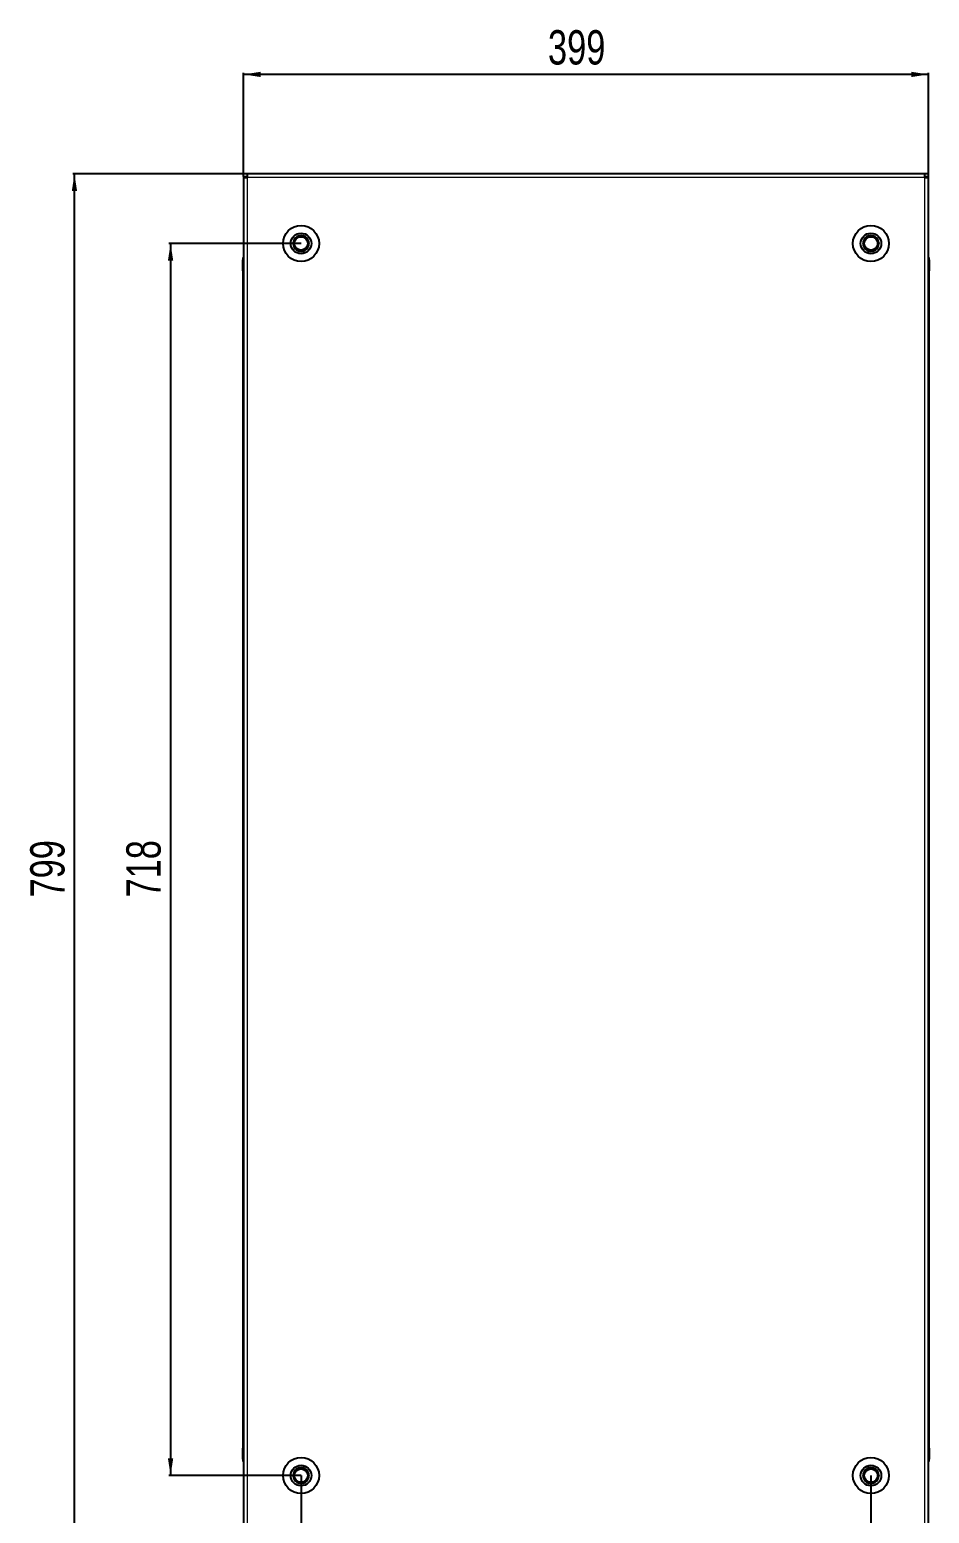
# Model space of a CAD drawing. Header units: millimetres. Extents: x 1021 to 2515, y 312 to 1714.
# Drawn here: x 1021 to 1545, y 762 to 1626 of the extents above; entities that cross this region are included whole.
import ezdxf

# ---------------------------------------------------------------- set-up
doc = ezdxf.new("R2010")
doc.units = ezdxf.units.MM
doc.layers.add('FORMAT', color=7, linetype='Continuous')
doc.styles.add('SLDTEXTSTYLE0', font='TXT', dxfattribs={"width": 0.75})
doc.dimstyles.new('SLDDIMSTYLE0', dxfattribs={"dimtxt": 20, "dimasz": 10, "dimexe": 0, "dimexo": 0.0625, "dimgap": 5, "dimtad": 2, "dimdec": 1, "dimrnd": 1e-09, "dimzin": 12, "dimdsep": 46, "dimtxsty": 'SLDTEXTSTYLE0', "dimsah": 1, "dimcen": 0.09, "dimadec": 0, "dimazin": 3, "dimtfac": 1, "dimtofl": 0, "dimtmove": 0, "dimatfit": 3, "dimfxl": 0, "dimfrac": 2, "dimtolj": 1, "dimtzin": 12, "dimarcsym": 0})

# ---------------------------------------------------------------- blocks, each defined once
blk = doc.blocks.new('_D')
at = {"layer": 'FORMAT'}
for p, q in [((1145.12, 1542.16), (1045.63, 1542.16)), ((1046.63, 743.16), (1046.63, 1542.16)), ((1145.12, 743.16), (1045.63, 743.16))]:
    blk.add_line(p, q, dxfattribs=at)
for points in [[(1046.63, 1542.16), (1045.09, 1532.16), (1048.17, 1532.16)], [(1046.63, 743.16), (1048.17, 753.16), (1045.09, 753.16)]]:
    blk.add_solid(points, dxfattribs=at)
at = {"layer": 'FORMAT', "insert": (1020.85, 1120.5), "char_height": 20, "attachment_point": 1, "rotation": 90, "style": 'SLDTEXTSTYLE0'}
blk.add_mtext('799', dxfattribs=at)
blk = doc.blocks.new('_D_1')
at = {"layer": 'FORMAT'}
for p, q in [((1145.13, 1542.17), (1145.13, 1601.16)), ((1544.13, 1600.16), (1145.13, 1600.16)), ((1544.13, 1542.17), (1544.13, 1601.16))]:
    blk.add_line(p, q, dxfattribs=at)
for points in [[(1145.13, 1600.16), (1155.13, 1598.63), (1155.13, 1601.7)], [(1544.13, 1600.16), (1534.13, 1601.7), (1534.13, 1598.63)]]:
    blk.add_solid(points, dxfattribs=at)
at = {"layer": 'FORMAT', "insert": (1322.46, 1625.95), "char_height": 20, "attachment_point": 1, "style": 'SLDTEXTSTYLE0'}
blk.add_mtext('399', dxfattribs=at)
blk = doc.blocks.new('_D_2')
at = {"layer": 'FORMAT'}
for p, q in [((1178.63, 783.65), (1178.63, 692.16)), ((1510.63, 783.65), (1510.63, 692.16)), ((1178.63, 693.16), (1510.63, 693.16))]:
    blk.add_line(p, q, dxfattribs=at)
for points in [[(1178.63, 693.16), (1188.63, 691.63), (1188.63, 694.7)], [(1510.63, 693.16), (1500.63, 694.7), (1500.63, 691.63)]]:
    blk.add_solid(points, dxfattribs=at)
at = {"layer": 'FORMAT', "insert": (1322.46, 718.95), "char_height": 20, "attachment_point": 1, "style": 'SLDTEXTSTYLE0'}
blk.add_mtext('332', dxfattribs=at)
blk = doc.blocks.new('_D_3')
at = {"layer": 'FORMAT'}
for p, q in [((1178.62, 1501.66), (1101.63, 1501.66)), ((1102.63, 1501.66), (1102.63, 783.66)), ((1178.62, 783.66), (1101.63, 783.66))]:
    blk.add_line(p, q, dxfattribs=at)
for points in [[(1102.63, 1501.66), (1101.09, 1491.66), (1104.17, 1491.66)], [(1102.63, 783.66), (1104.17, 793.66), (1101.09, 793.66)]]:
    blk.add_solid(points, dxfattribs=at)
at = {"layer": 'FORMAT', "insert": (1076.85, 1120.5), "char_height": 20, "attachment_point": 1, "rotation": 90, "style": 'SLDTEXTSTYLE0'}
blk.add_mtext('718', dxfattribs=at)

msp = doc.modelspace()

# ---------------------------------------------------------------- linework, layer by layer
at = {"color": 7, "linetype": 'Continuous', "lineweight": 25}
for p, q in [((1145.13, 1540.66), (1145.13, 1542.16)), ((1147.23, 1542.16), (1145.13, 1542.16)), ((1145.13, 1540.66), (1147.23, 1540.66)), ((1145.13, 1540.66), (1145.13, 1540.06)), ((1145.13, 1540.06), (1145.13, 745.26)), ((1145.13, 1540.06), (1147.23, 1540.06)), ((1147.23, 1542.16), (1147.23, 1540.06)), ((1542.03, 1542.16), (1147.23, 1542.16)), ((1542.03, 1540.06), (1542.03, 1542.16)), ((1544.13, 1542.16), (1542.03, 1542.16)), ((1542.03, 1540.66), (1544.13, 1540.66)), ((1542.03, 1540.06), (1544.13, 1540.06)), ((1544.13, 1540.66), (1544.13, 1542.16)), ((1544.13, 1540.06), (1544.13, 1540.66)), ((1544.13, 745.26), (1544.13, 1540.06)), ((1144.63, 1492.16), (1144.63, 1485.66)), ((1144.63, 1485.66), (1144.63, 1492.16)), ((1544.13, 1493.49), (1544.13, 1493.49)), ((1544.63, 1492.16), (1544.63, 1485.66)), ((1544.63, 1485.66), (1544.63, 1492.16)), ((1144.63, 1485.66), (1144.63, 1485.66)), ((1145.13, 1485.66), (1144.63, 1485.66)), ((1144.78, 1485.66), (1144.78, 799.66)), ((1544.13, 1485.66), (1544.63, 1485.66)), ((1544.48, 799.66), (1544.48, 1485.66)), ((1544.63, 1485.66), (1544.63, 1485.66)), ((1544.63, 1485.66), (1544.63, 1485.66)), ((1144.63, 793.16), (1144.63, 799.66)), ((1144.63, 799.66), (1144.63, 799.66)), ((1144.63, 799.66), (1144.63, 799.66)), ((1144.63, 799.66), (1144.63, 793.16)), ((1145.13, 799.66), (1144.63, 799.66)), ((1544.13, 799.66), (1544.63, 799.66)), ((1544.63, 799.66), (1544.63, 799.66)), ((1544.63, 793.16), (1544.63, 799.66)), ((1544.63, 799.66), (1544.63, 793.16)), ((1145.13, 791.84), (1145.13, 791.84))]:
    msp.add_line(p, q, dxfattribs=at)
at = {"color": 8, "linetype": 'Continuous', "lineweight": 18}
for p, q in [((1542.03, 1540.06), (1147.23, 1540.06)), ((1147.23, 1540.06), (1147.23, 745.26)), ((1542.03, 745.26), (1542.03, 1540.06)), ((1145.13, 1492.16), (1144.63, 1492.16)), ((1544.13, 1492.16), (1544.63, 1492.16)), ((1145.13, 793.16), (1144.63, 793.16)), ((1544.13, 793.16), (1544.63, 793.16))]:
    msp.add_line(p, q, dxfattribs=at)
at = {"color": 7, "linetype": 'Continuous', "lineweight": 25}
for centre, radius in [((1178.63, 1501.66), 10.5), ((1178.63, 1501.66), 6), ((1178.63, 1501.66), 3.9), ((1510.63, 1501.66), 10.5), ((1510.63, 1501.66), 6), ((1510.63, 1501.66), 3.9), ((1178.63, 783.66), 10.5), ((1178.63, 783.66), 6), ((1178.63, 783.66), 3.9), ((1510.63, 783.66), 10.5), ((1510.63, 783.66), 6), ((1510.63, 783.66), 3.9)]:
    msp.add_circle(centre, radius, dxfattribs=at)
for centre, radius, start, end in [((1178.63, 1501.66), 4.62, 120, 180), ((1178.63, 1501.66), 4.62, 60, 120), ((1178.63, 1501.66), 4.62, 0, 60), ((1510.63, 1501.66), 4.62, 120, 180), ((1510.63, 1501.66), 4.62, 60, 120), ((1510.63, 1501.66), 4.62, 360, 60), ((1178.63, 1501.66), 4.62, 180, 240), ((1178.63, 1501.66), 4.62, 240, 300), ((1178.63, 1501.66), 4.62, 300, 0), ((1510.63, 1501.66), 4.62, 180, 240), ((1510.63, 1501.66), 4.62, 240, 300), ((1510.63, 1501.66), 4.62, 300, 360), ((1146.63, 1492.16), 2, 138.59038, 180), ((1542.63, 1492.16), 2, 0, 41.39416), ((1146.63, 793.16), 2, 180, 221.40962), ((1146.63, 793.16), 2, 180, 221.40962), ((1178.63, 783.66), 4.62, 120, 180), ((1178.63, 783.66), 4.62, 60, 120), ((1178.63, 783.66), 4.62, 360, 60), ((1510.63, 783.66), 4.62, 120, 180), ((1510.63, 783.66), 4.62, 60, 120), ((1510.63, 783.66), 4.62, 360, 60), ((1542.63, 793.16), 2, 318.57492, 360), ((1542.63, 793.16), 2, 318.59038, 0), ((1178.63, 783.66), 4.62, 180, 240), ((1178.63, 783.66), 4.62, 240, 300), ((1178.63, 783.66), 4.62, 300, 360), ((1510.63, 783.66), 4.62, 180, 240), ((1510.63, 783.66), 4.62, 240, 300), ((1510.63, 783.66), 4.62, 300, 360)]:
    msp.add_arc(centre, radius, start, end, dxfattribs=at)
for points, knots in [([(1174.01, 1501.66), (1174.34, 1502.24), (1174.91, 1503.22), (1175.73, 1504.64), (1176.14, 1505.35), (1176.32, 1505.66)], [0, 0, 0, 0, 0.439131, 0.751378, 1, 1, 1, 1]), ([(1176.32, 1505.66), (1176.52, 1505.66), (1177.22, 1505.66), (1178.53, 1505.66), (1179.92, 1505.66), (1180.67, 1505.66), (1180.94, 1505.66)], [0, 0, 0, 0, 0.139329, 0.48527, 0.816356, 1, 1, 1, 1]), ([(1180.94, 1505.66), (1181.27, 1505.09), (1181.83, 1504.11), (1182.66, 1502.69), (1183.07, 1501.98), (1183.25, 1501.66)], [0, 0, 0, 0, 0.439131, 0.751378, 1, 1, 1, 1]), ([(1506.01, 1501.66), (1506.34, 1502.24), (1506.91, 1503.22), (1507.73, 1504.64), (1508.14, 1505.35), (1508.32, 1505.66)], [0, 0, 0, 0, 0.439131, 0.751378, 1, 1, 1, 1]), ([(1508.32, 1505.66), (1508.52, 1505.66), (1509.22, 1505.66), (1510.53, 1505.66), (1511.92, 1505.66), (1512.67, 1505.66), (1512.94, 1505.66)], [0, 0, 0, 0, 0.139329, 0.48527, 0.816356, 1, 1, 1, 1]), ([(1512.94, 1505.66), (1513.27, 1505.09), (1513.83, 1504.11), (1514.66, 1502.69), (1515.07, 1501.98), (1515.25, 1501.66)], [0, 0, 0, 0, 0.439131, 0.751378, 1, 1, 1, 1]), ([(1176.32, 1497.66), (1175.99, 1498.24), (1175.42, 1499.22), (1174.6, 1500.64), (1174.19, 1501.35), (1174.01, 1501.66)], [0, 0, 0, 0, 0.439131, 0.751378, 1, 1, 1, 1]), ([(1180.94, 1497.66), (1180.67, 1497.66), (1179.92, 1497.66), (1178.53, 1497.66), (1177.22, 1497.66), (1176.52, 1497.66), (1176.32, 1497.66)], [0, 0, 0, 0, 0.183644, 0.51473, 0.860671, 1, 1, 1, 1]), ([(1183.25, 1501.66), (1182.92, 1501.09), (1182.35, 1500.11), (1181.53, 1498.69), (1181.12, 1497.98), (1180.94, 1497.66)], [0, 0, 0, 0, 0.439131, 0.751378, 1, 1, 1, 1]), ([(1508.32, 1497.66), (1507.99, 1498.24), (1507.42, 1499.22), (1506.6, 1500.64), (1506.19, 1501.35), (1506.01, 1501.66)], [0, 0, 0, 0, 0.439131, 0.751378, 1, 1, 1, 1]), ([(1512.94, 1497.66), (1512.67, 1497.66), (1511.92, 1497.66), (1510.53, 1497.66), (1509.22, 1497.66), (1508.52, 1497.66), (1508.32, 1497.66)], [0, 0, 0, 0, 0.183644, 0.51473, 0.860671, 1, 1, 1, 1]), ([(1515.25, 1501.66), (1514.92, 1501.09), (1514.35, 1500.11), (1513.53, 1498.69), (1513.12, 1497.98), (1512.94, 1497.66)], [0, 0, 0, 0, 0.439131, 0.751378, 1, 1, 1, 1]), ([(1174.01, 783.66), (1174.34, 784.24), (1174.91, 785.22), (1175.73, 786.64), (1176.14, 787.35), (1176.32, 787.66)], [0, 0, 0, 0, 0.439131, 0.751378, 1, 1, 1, 1]), ([(1176.32, 787.66), (1176.52, 787.66), (1177.22, 787.66), (1178.53, 787.66), (1179.92, 787.66), (1180.67, 787.66), (1180.94, 787.66)], [0, 0, 0, 0, 0.139329, 0.48527, 0.816356, 1, 1, 1, 1]), ([(1180.94, 787.66), (1181.27, 787.09), (1181.83, 786.11), (1182.66, 784.69), (1183.07, 783.98), (1183.25, 783.66)], [0, 0, 0, 0, 0.439131, 0.751378, 1, 1, 1, 1]), ([(1506.01, 783.66), (1506.34, 784.24), (1506.91, 785.22), (1507.73, 786.64), (1508.14, 787.35), (1508.32, 787.66)], [0, 0, 0, 0, 0.439131, 0.751378, 1, 1, 1, 1]), ([(1508.32, 787.66), (1508.52, 787.66), (1509.22, 787.66), (1510.53, 787.66), (1511.92, 787.66), (1512.67, 787.66), (1512.94, 787.66)], [0, 0, 0, 0, 0.139329, 0.48527, 0.816356, 1, 1, 1, 1]), ([(1512.94, 787.66), (1513.27, 787.09), (1513.83, 786.11), (1514.66, 784.69), (1515.07, 783.98), (1515.25, 783.66)], [0, 0, 0, 0, 0.439131, 0.751378, 1, 1, 1, 1]), ([(1176.32, 779.66), (1175.99, 780.24), (1175.42, 781.22), (1174.6, 782.64), (1174.19, 783.35), (1174.01, 783.66)], [0, 0, 0, 0, 0.439131, 0.751378, 1, 1, 1, 1]), ([(1180.94, 779.66), (1180.67, 779.66), (1179.92, 779.66), (1178.53, 779.66), (1177.22, 779.66), (1176.52, 779.66), (1176.32, 779.66)], [0, 0, 0, 0, 0.183644, 0.51473, 0.860671, 1, 1, 1, 1]), ([(1183.25, 783.66), (1182.92, 783.09), (1182.35, 782.11), (1181.53, 780.69), (1181.12, 779.98), (1180.94, 779.66)], [0, 0, 0, 0, 0.439131, 0.751378, 1, 1, 1, 1]), ([(1508.32, 779.66), (1507.99, 780.24), (1507.42, 781.22), (1506.6, 782.64), (1506.19, 783.35), (1506.01, 783.66)], [0, 0, 0, 0, 0.439131, 0.751378, 1, 1, 1, 1]), ([(1512.94, 779.66), (1512.67, 779.66), (1511.92, 779.66), (1510.53, 779.66), (1509.22, 779.66), (1508.52, 779.66), (1508.32, 779.66)], [0, 0, 0, 0, 0.183644, 0.51473, 0.860671, 1, 1, 1, 1]), ([(1515.25, 783.66), (1514.92, 783.09), (1514.35, 782.11), (1513.53, 780.69), (1513.12, 779.98), (1512.94, 779.66)], [0, 0, 0, 0, 0.439131, 0.751378, 1, 1, 1, 1])]:
    msp.add_open_spline(points, degree=3, knots=knots, dxfattribs=at)

# ---------------------------------------------------------------- dimensions: what is measured, and where the dimension line sits
at = {"layer": 'FORMAT'}
dim = msp.add_linear_dim(base=(1145.13, 1600.16), p1=(1544.13, 1542.16), p2=(1145.13, 1542.16), dimstyle='SLDDIMSTYLE0', dxfattribs=at)
dim.commit()
dim.dimension.update_dxf_attribs({"geometry": '_D_1', "text_midpoint": (1344.63, 1600.16), "dimtype": 160})
for base, p1, p2, angle, picture, middle in [((1046.63, 1542.16), (1145.13, 743.16), (1145.13, 1542.16), 90, '_D', (1046.63, 1142.66)), ((1102.63, 783.66), (1178.63, 1501.66), (1178.63, 783.66), 90, '_D_3', (1102.63, 1142.66)), ((1510.63, 693.16), (1178.63, 783.66), (1510.63, 783.66), 0, '_D_2', (1344.63, 693.16))]:
    dim = msp.add_linear_dim(base=base, p1=p1, p2=p2, angle=angle, dimstyle='SLDDIMSTYLE0', dxfattribs=at)
    dim.commit()
    dim.dimension.update_dxf_attribs({"geometry": picture, "text_midpoint": middle, "dimtype": 160})

doc.saveas('drawing.dxf')
